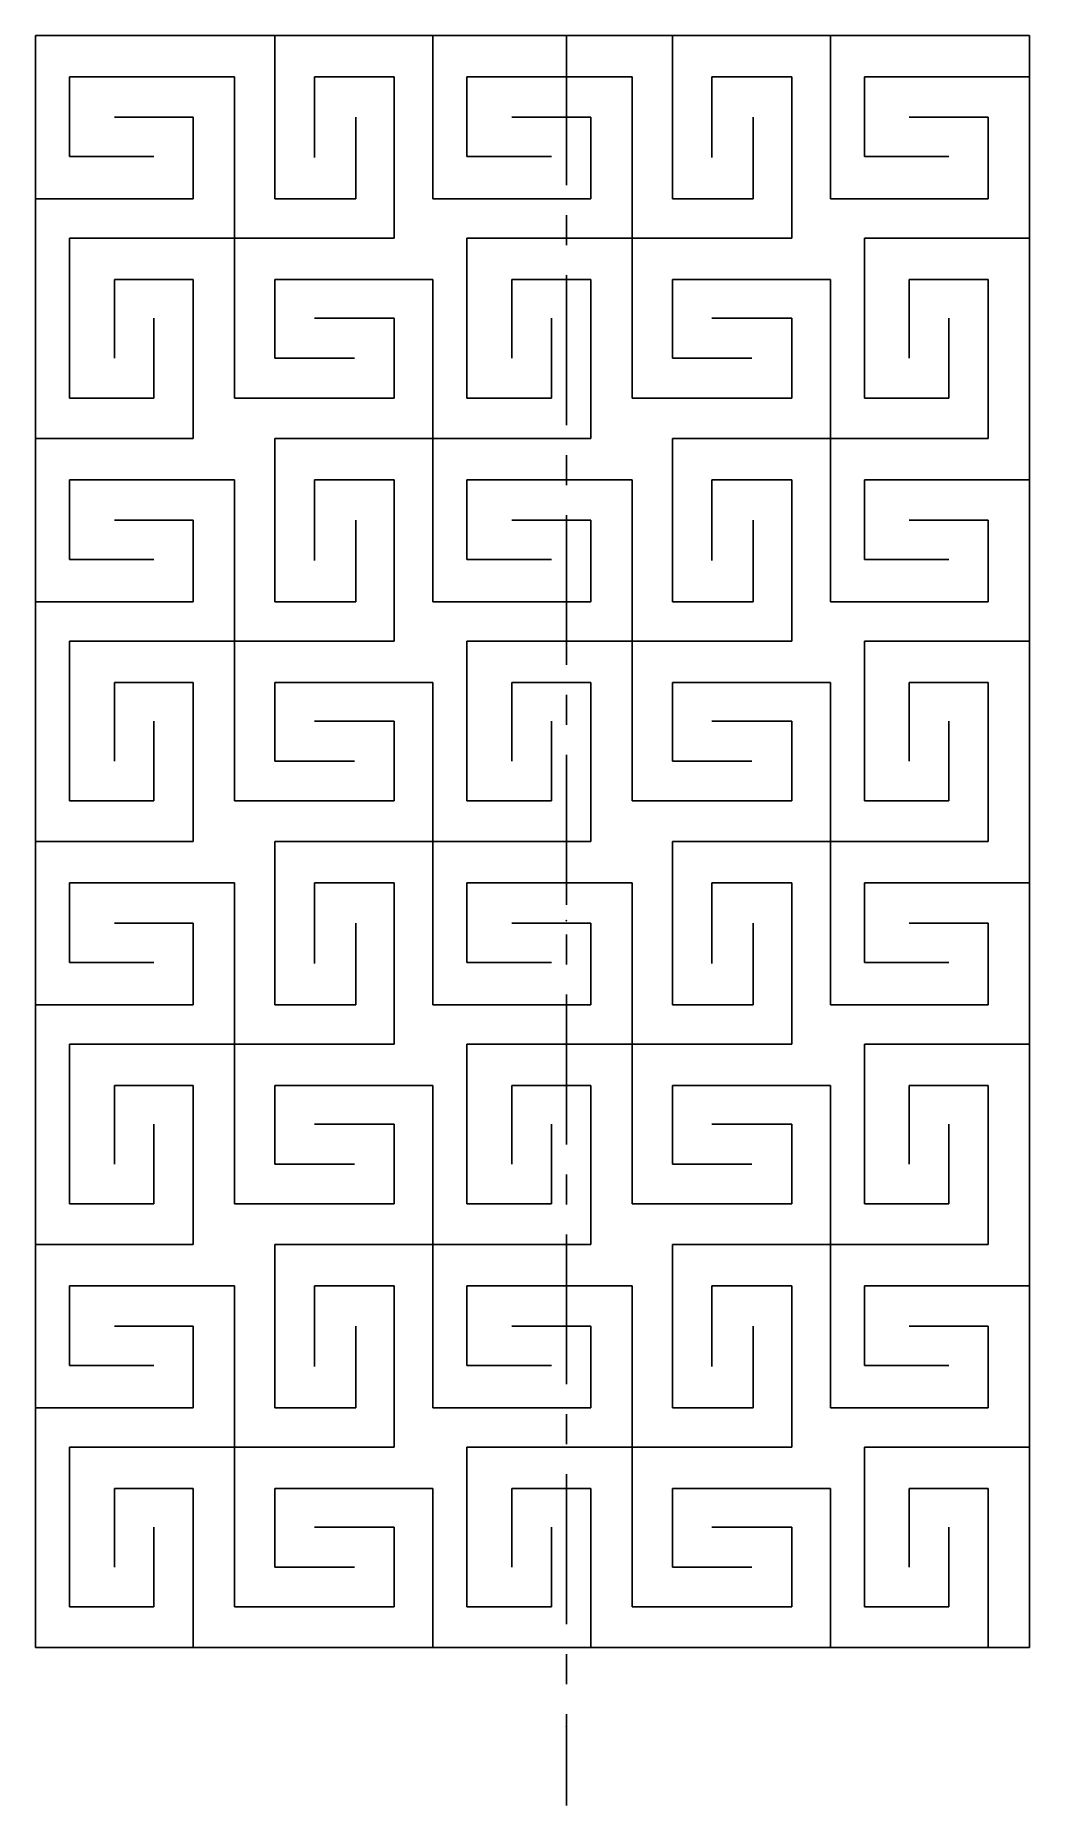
# Model space of a CAD drawing. Header units: millimetres. Extents: x -45 to 39, y -75 to 75.
import ezdxf

# ---------------------------------------------------------------- set-up
doc = ezdxf.new("R2010")
doc.units = ezdxf.units.MM
doc.header["$PDSIZE"] = -1
doc.linetypes.add('CENTERX2', pattern=[20.32, 12.7, -2.54, 2.54, -2.54])

msp = doc.modelspace()

# ---------------------------------------------------------------- linework, layer by layer
at = {"color": 7, "linetype": 'Continuous'}
for p, q in [((-45, 75), (39.24, 75)), ((-45, 61.15), (-45, 75)), ((-45, 75), (-45, -61.59)), ((-24.7, 61.15), (-24.7, 75)), ((-24.7, 75), (-11.32, 75)), ((-11.32, 61.15), (-11.32, 75)), ((8.98, 61.15), (8.98, 75)), ((8.98, 75), (22.36, 75)), ((22.36, 61.15), (22.36, 75)), ((39.24, 75), (39.24, -61.59)), ((-42.12, 64.73), (-42.12, 71.5)), ((-42.12, 71.5), (-28.12, 71.5)), ((-28.12, 71.5), (-28.12, 57.81)), ((-14.59, 71.5), (-21.35, 71.5)), ((-21.35, 71.5), (-21.35, 64.65)), ((-14.59, 57.81), (-14.59, 71.5)), ((-8.44, 64.73), (-8.44, 71.5)), ((-8.44, 71.5), (5.56, 71.5)), ((5.56, 71.5), (5.56, 57.81)), ((19.1, 71.5), (12.33, 71.5)), ((12.33, 71.5), (12.33, 64.65)), ((19.1, 57.81), (19.1, 71.5)), ((25.24, 64.73), (25.24, 71.5)), ((25.24, 71.5), (39.24, 71.5)), ((39.24, 71.5), (39.24, 57.81)), ((-31.62, 68.08), (-38.31, 68.08)), ((-31.62, 61.15), (-31.62, 68.08)), ((-17.85, 68.08), (-17.85, 61.15)), ((2.06, 68.08), (-4.63, 68.08)), ((2.06, 61.15), (2.06, 68.08)), ((15.83, 68.08), (15.83, 61.15)), ((35.74, 68.08), (29.05, 68.08)), ((35.74, 61.15), (35.74, 68.08)), ((-34.97, 64.73), (-42.12, 64.73)), ((-1.28, 64.73), (-8.44, 64.73)), ((32.4, 64.73), (25.24, 64.73)), ((-45, 61.15), (-31.62, 61.15)), ((-17.85, 61.15), (-24.7, 61.15)), ((-11.32, 61.15), (2.06, 61.15)), ((15.83, 61.15), (8.98, 61.15)), ((22.36, 61.15), (35.74, 61.15)), ((-28.12, 57.81), (-42.12, 57.81)), ((-42.12, 57.81), (-42.12, 44.27)), ((-28.12, 57.81), (-14.59, 57.81)), ((-28.12, 57.81), (-28.12, 44.27)), ((5.56, 57.81), (-8.44, 57.81)), ((-8.44, 57.81), (-8.44, 44.27)), ((5.56, 57.81), (19.1, 57.81)), ((5.56, 57.81), (5.56, 44.27)), ((39.24, 57.81), (25.24, 57.81)), ((25.24, 57.81), (25.24, 44.27)), ((39.24, 57.81), (39.24, 44.27)), ((-45, 40.85), (-45, 54.31)), ((-38.31, 47.66), (-38.31, 54.31)), ((-38.31, 54.31), (-31.62, 54.31)), ((-31.62, 54.31), (-31.62, 40.85)), ((-24.7, 47.66), (-24.7, 54.31)), ((-24.7, 54.31), (-11.32, 54.31)), ((-11.32, 40.85), (-11.32, 54.31)), ((-4.63, 47.66), (-4.63, 54.31)), ((-4.63, 54.31), (2.06, 54.31)), ((2.06, 54.31), (2.06, 40.85)), ((8.98, 47.66), (8.98, 54.31)), ((8.98, 54.31), (22.36, 54.31)), ((22.36, 40.85), (22.36, 54.31)), ((29.05, 47.66), (29.05, 54.31)), ((29.05, 54.31), (35.74, 54.31)), ((35.74, 54.31), (35.74, 40.85)), ((-34.97, 44.27), (-34.97, 51.04)), ((-14.59, 51.04), (-21.35, 51.04)), ((-14.59, 44.27), (-14.59, 51.04)), ((-1.28, 44.27), (-1.28, 51.04)), ((19.1, 51.04), (12.33, 51.04)), ((19.1, 44.27), (19.1, 51.04)), ((32.4, 44.27), (32.4, 51.04)), ((-17.97, 47.66), (-24.7, 47.66)), ((15.71, 47.66), (8.98, 47.66)), ((-42.12, 44.27), (-34.97, 44.27)), ((-28.12, 44.27), (-14.59, 44.27)), ((-8.44, 44.27), (-1.28, 44.27)), ((5.56, 44.27), (19.1, 44.27)), ((25.24, 44.27), (32.4, 44.27)), ((-45, 27.01), (-45, 40.85)), ((-31.62, 40.85), (-45, 40.85)), ((-24.7, 27.01), (-24.7, 40.85)), ((-24.7, 40.85), (-11.32, 40.85)), ((2.06, 40.85), (-11.32, 40.85)), ((-11.32, 27.01), (-11.32, 40.85)), ((8.98, 27.01), (8.98, 40.85)), ((8.98, 40.85), (22.36, 40.85)), ((22.36, 27.01), (22.36, 40.85)), ((35.74, 40.85), (22.36, 40.85)), ((-42.12, 30.58), (-42.12, 37.35)), ((-42.12, 37.35), (-28.12, 37.35)), ((-28.12, 37.35), (-28.12, 23.66)), ((-14.59, 37.35), (-21.35, 37.35)), ((-21.35, 37.35), (-21.35, 30.51)), ((-14.59, 23.66), (-14.59, 37.35)), ((-8.44, 30.58), (-8.44, 37.35)), ((-8.44, 37.35), (5.56, 37.35)), ((5.56, 37.35), (5.56, 23.66)), ((19.1, 37.35), (12.33, 37.35)), ((12.33, 37.35), (12.33, 30.51)), ((19.1, 23.66), (19.1, 37.35)), ((25.24, 30.58), (25.24, 37.35)), ((25.24, 37.35), (39.24, 37.35)), ((39.24, 37.35), (39.24, 23.66)), ((-31.62, 33.93), (-38.31, 33.93)), ((-31.62, 27.01), (-31.62, 33.93)), ((-17.85, 33.93), (-17.85, 27.01)), ((2.06, 33.93), (-4.63, 33.93)), ((2.06, 27.01), (2.06, 33.93)), ((15.83, 33.93), (15.83, 27.01)), ((35.74, 33.93), (29.05, 33.93)), ((35.74, 27.01), (35.74, 33.93)), ((-34.97, 30.58), (-42.12, 30.58)), ((-1.28, 30.58), (-8.44, 30.58)), ((32.4, 30.58), (25.24, 30.58)), ((-45, 27.01), (-31.62, 27.01)), ((-17.85, 27.01), (-24.7, 27.01)), ((-11.32, 27.01), (2.06, 27.01)), ((15.83, 27.01), (8.98, 27.01)), ((22.36, 27.01), (35.74, 27.01)), ((-28.12, 23.66), (-42.12, 23.66)), ((-42.12, 23.66), (-42.12, 10.13)), ((-28.12, 23.66), (-14.59, 23.66)), ((-28.12, 23.66), (-28.12, 10.13)), ((5.56, 23.66), (-8.44, 23.66)), ((-8.44, 23.66), (-8.44, 10.13)), ((5.56, 23.66), (19.1, 23.66)), ((5.56, 23.66), (5.56, 10.13)), ((39.24, 23.66), (25.24, 23.66)), ((25.24, 23.66), (25.24, 10.13)), ((39.24, 23.66), (39.24, 10.13)), ((-45, 6.7), (-45, 20.16)), ((-38.31, 13.51), (-38.31, 20.16)), ((-38.31, 20.16), (-31.62, 20.16)), ((-31.62, 20.16), (-31.62, 6.7)), ((-24.7, 13.51), (-24.7, 20.16)), ((-24.7, 20.16), (-11.32, 20.16)), ((-11.32, 6.7), (-11.32, 20.16)), ((-4.63, 13.51), (-4.63, 20.16)), ((-4.63, 20.16), (2.06, 20.16)), ((2.06, 20.16), (2.06, 6.7)), ((8.98, 13.51), (8.98, 20.16)), ((8.98, 20.16), (22.36, 20.16)), ((22.36, 6.7), (22.36, 20.16)), ((29.05, 13.51), (29.05, 20.16)), ((29.05, 20.16), (35.74, 20.16)), ((35.74, 20.16), (35.74, 6.7)), ((-34.97, 10.13), (-34.97, 16.89)), ((-14.59, 16.89), (-21.35, 16.89)), ((-14.59, 10.13), (-14.59, 16.89)), ((-1.28, 10.13), (-1.28, 16.89)), ((19.1, 16.89), (12.33, 16.89)), ((19.1, 10.13), (19.1, 16.89)), ((32.4, 10.13), (32.4, 16.89)), ((-17.97, 13.51), (-24.7, 13.51)), ((15.71, 13.51), (8.98, 13.51)), ((-42.12, 10.13), (-34.97, 10.13)), ((-28.12, 10.13), (-14.59, 10.13)), ((-8.44, 10.13), (-1.28, 10.13)), ((5.56, 10.13), (19.1, 10.13)), ((25.24, 10.13), (32.4, 10.13)), ((-31.62, 6.7), (-45, 6.7)), ((-45, -7.14), (-45, 6.7)), ((-24.7, -7.14), (-24.7, 6.7)), ((-24.7, 6.7), (-11.32, 6.7)), ((2.06, 6.7), (-11.32, 6.7)), ((-11.32, -7.14), (-11.32, 6.7)), ((8.98, -7.14), (8.98, 6.7)), ((8.98, 6.7), (22.36, 6.7)), ((35.74, 6.7), (22.36, 6.7)), ((22.36, -7.14), (22.36, 6.7)), ((-42.12, -3.56), (-42.12, 3.2)), ((-42.12, 3.2), (-28.12, 3.2)), ((-28.12, 3.2), (-28.12, -10.49)), ((-14.59, 3.2), (-21.35, 3.2)), ((-21.35, 3.2), (-21.35, -3.64)), ((-14.59, -10.49), (-14.59, 3.2)), ((-8.44, -3.56), (-8.44, 3.2)), ((-8.44, 3.2), (5.56, 3.2)), ((5.56, 3.2), (5.56, -10.49)), ((19.1, 3.2), (12.33, 3.2)), ((12.33, 3.2), (12.33, -3.64)), ((19.1, -10.49), (19.1, 3.2)), ((25.24, -3.56), (25.24, 3.2)), ((25.24, 3.2), (39.24, 3.2)), ((39.24, 3.2), (39.24, -10.49)), ((-31.62, -0.22), (-38.31, -0.22)), ((-31.62, -7.14), (-31.62, -0.22)), ((-17.85, -0.22), (-17.85, -7.14)), ((2.06, -0.22), (-4.63, -0.22)), ((2.06, -7.14), (2.06, -0.22)), ((15.83, -0.22), (15.83, -7.14)), ((35.74, -0.22), (29.05, -0.22)), ((35.74, -7.14), (35.74, -0.22)), ((-34.97, -3.56), (-42.12, -3.56)), ((-1.28, -3.56), (-8.44, -3.56)), ((32.4, -3.56), (25.24, -3.56)), ((-45, -7.14), (-31.62, -7.14)), ((-17.85, -7.14), (-24.7, -7.14)), ((-11.32, -7.14), (2.06, -7.14)), ((15.83, -7.14), (8.98, -7.14)), ((22.36, -7.14), (35.74, -7.14)), ((-28.12, -10.49), (-42.12, -10.49)), ((-42.12, -10.49), (-42.12, -24.02)), ((-28.12, -10.49), (-14.59, -10.49)), ((-28.12, -10.49), (-28.12, -24.02)), ((5.56, -10.49), (-8.44, -10.49)), ((-8.44, -10.49), (-8.44, -24.02)), ((5.56, -10.49), (19.1, -10.49)), ((5.56, -10.49), (5.56, -24.02)), ((39.24, -10.49), (25.24, -10.49)), ((25.24, -10.49), (25.24, -24.02)), ((39.24, -10.49), (39.24, -24.02)), ((-45, -27.45), (-45, -13.99)), ((-38.31, -20.64), (-38.31, -13.99)), ((-38.31, -13.99), (-31.62, -13.99)), ((-31.62, -13.99), (-31.62, -27.45)), ((-24.7, -20.64), (-24.7, -13.99)), ((-24.7, -13.99), (-11.32, -13.99)), ((-11.32, -27.45), (-11.32, -13.99)), ((-4.63, -20.64), (-4.63, -13.99)), ((-4.63, -13.99), (2.06, -13.99)), ((2.06, -13.99), (2.06, -27.45)), ((8.98, -20.64), (8.98, -13.99)), ((8.98, -13.99), (22.36, -13.99)), ((22.36, -27.45), (22.36, -13.99)), ((29.05, -20.64), (29.05, -13.99)), ((29.05, -13.99), (35.74, -13.99)), ((35.74, -13.99), (35.74, -27.45)), ((-34.97, -24.02), (-34.97, -17.26)), ((-14.59, -17.26), (-21.35, -17.26)), ((-14.59, -24.02), (-14.59, -17.26)), ((-1.28, -24.02), (-1.28, -17.26)), ((19.1, -17.26), (12.33, -17.26)), ((19.1, -24.02), (19.1, -17.26)), ((32.4, -24.02), (32.4, -17.26)), ((-17.97, -20.64), (-24.7, -20.64)), ((15.71, -20.64), (8.98, -20.64)), ((-42.12, -24.02), (-34.97, -24.02)), ((-28.12, -24.02), (-14.59, -24.02)), ((-8.44, -24.02), (-1.28, -24.02)), ((5.56, -24.02), (19.1, -24.02)), ((25.24, -24.02), (32.4, -24.02)), ((-45, -41.29), (-45, -27.45)), ((-31.62, -27.45), (-45, -27.45)), ((-24.7, -41.29), (-24.7, -27.45)), ((-24.7, -27.45), (-11.32, -27.45)), ((2.06, -27.45), (-11.32, -27.45)), ((-11.32, -41.29), (-11.32, -27.45)), ((8.98, -41.29), (8.98, -27.45)), ((8.98, -27.45), (22.36, -27.45)), ((22.36, -41.29), (22.36, -27.45)), ((35.74, -27.45), (22.36, -27.45)), ((-42.12, -37.71), (-42.12, -30.95)), ((-42.12, -30.95), (-28.12, -30.95)), ((-28.12, -30.95), (-28.12, -44.64)), ((-14.59, -30.95), (-21.35, -30.95)), ((-21.35, -30.95), (-21.35, -37.79)), ((-14.59, -44.64), (-14.59, -30.95)), ((-8.44, -37.71), (-8.44, -30.95)), ((-8.44, -30.95), (5.56, -30.95)), ((5.56, -30.95), (5.56, -44.64)), ((19.1, -30.95), (12.33, -30.95)), ((12.33, -30.95), (12.33, -37.79)), ((19.1, -44.64), (19.1, -30.95)), ((25.24, -37.71), (25.24, -30.95)), ((25.24, -30.95), (39.24, -30.95)), ((39.24, -30.95), (39.24, -44.64)), ((-31.62, -34.37), (-38.31, -34.37)), ((-31.62, -41.29), (-31.62, -34.37)), ((-17.85, -34.37), (-17.85, -41.29)), ((2.06, -34.37), (-4.63, -34.37)), ((2.06, -41.29), (2.06, -34.37)), ((15.83, -34.37), (15.83, -41.29)), ((35.74, -34.37), (29.05, -34.37)), ((35.74, -41.29), (35.74, -34.37)), ((-34.97, -37.71), (-42.12, -37.71)), ((-1.28, -37.71), (-8.44, -37.71)), ((32.4, -37.71), (25.24, -37.71)), ((-45, -41.29), (-31.62, -41.29)), ((-17.85, -41.29), (-24.7, -41.29)), ((-11.32, -41.29), (2.06, -41.29)), ((15.83, -41.29), (8.98, -41.29)), ((22.36, -41.29), (35.74, -41.29)), ((-28.12, -44.64), (-42.12, -44.64)), ((-42.12, -44.64), (-42.12, -58.17)), ((-28.12, -44.64), (-14.59, -44.64)), ((-28.12, -44.64), (-28.12, -58.17)), ((5.56, -44.64), (-8.44, -44.64)), ((-8.44, -44.64), (-8.44, -58.17)), ((5.56, -44.64), (19.1, -44.64)), ((5.56, -44.64), (5.56, -58.17)), ((39.24, -44.64), (25.24, -44.64)), ((25.24, -44.64), (25.24, -58.17)), ((39.24, -44.64), (39.24, -58.17)), ((-45, -61.59), (-45, -48.14)), ((-38.31, -54.79), (-38.31, -48.14)), ((-38.31, -48.14), (-31.62, -48.14)), ((-31.62, -48.14), (-31.62, -61.59)), ((-24.7, -54.79), (-24.7, -48.14)), ((-24.7, -48.14), (-11.32, -48.14)), ((-11.32, -61.59), (-11.32, -48.14)), ((-4.63, -54.79), (-4.63, -48.14)), ((-4.63, -48.14), (2.06, -48.14)), ((2.06, -48.14), (2.06, -61.59)), ((8.98, -54.79), (8.98, -48.14)), ((8.98, -48.14), (22.36, -48.14)), ((22.36, -61.59), (22.36, -48.14)), ((29.05, -54.79), (29.05, -48.14)), ((29.05, -48.14), (35.74, -48.14)), ((35.74, -48.14), (35.74, -61.59)), ((-34.97, -58.17), (-34.97, -51.4)), ((-14.59, -51.4), (-21.35, -51.4)), ((-14.59, -58.17), (-14.59, -51.4)), ((-1.28, -58.17), (-1.28, -51.4)), ((19.1, -51.4), (12.33, -51.4)), ((19.1, -58.17), (19.1, -51.4)), ((32.4, -58.17), (32.4, -51.4)), ((-17.97, -54.79), (-24.7, -54.79)), ((15.71, -54.79), (8.98, -54.79)), ((-42.12, -58.17), (-34.97, -58.17)), ((-28.12, -58.17), (-14.59, -58.17)), ((-8.44, -58.17), (-1.28, -58.17)), ((5.56, -58.17), (19.1, -58.17)), ((25.24, -58.17), (32.4, -58.17)), ((-31.62, -61.59), (-45, -61.59)), ((-45, -61.59), (39.24, -61.59)), ((2.06, -61.59), (-11.32, -61.59)), ((35.74, -61.59), (22.36, -61.59))]:
    msp.add_line(p, q, dxfattribs=at)
at = {"color": 7, "linetype": 'CENTERX2'}
msp.add_line((0, 75), (0, -75), dxfattribs=at)
at = {"color": 7, "linetype": 'Continuous'}
for p in [(0, 0), (0, -68.3)]:
    msp.add_point(p, dxfattribs=at)

doc.saveas('drawing.dxf')
